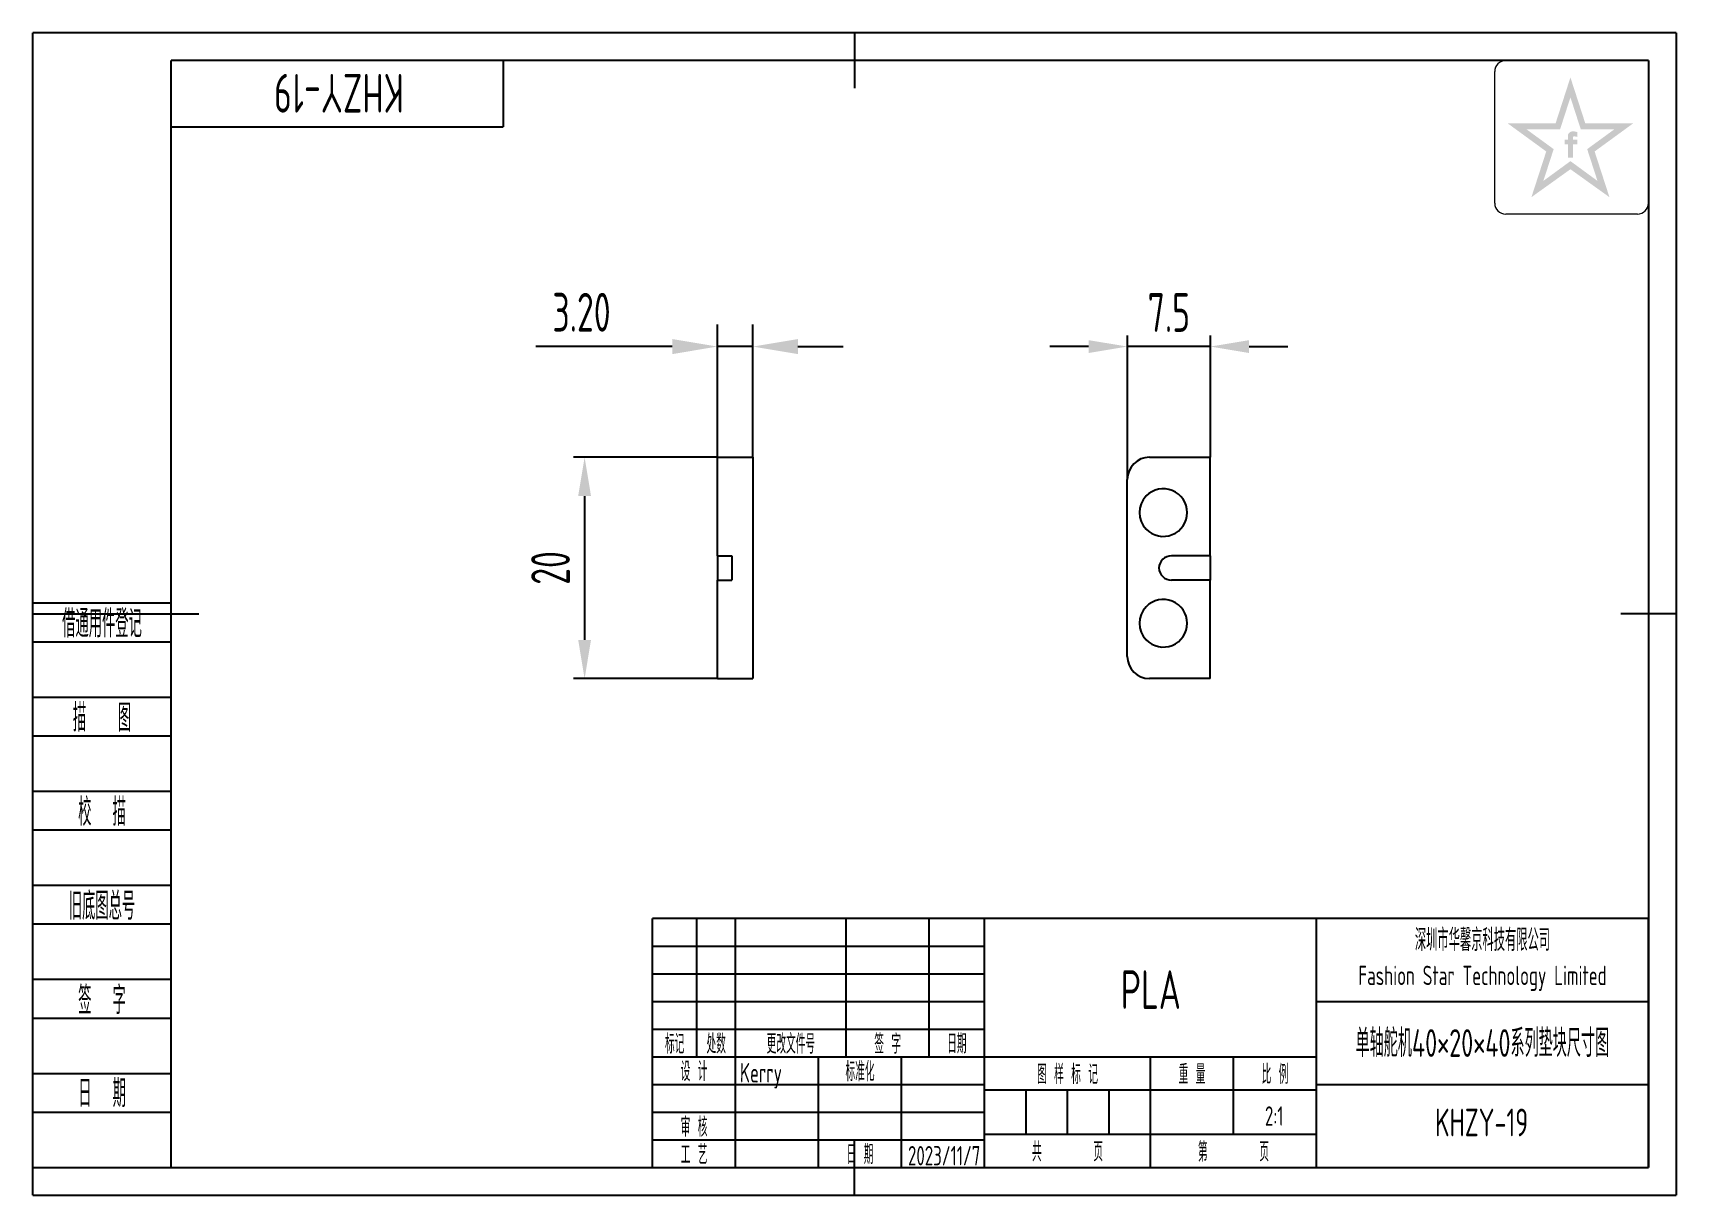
# Model space of a CAD drawing. Header units: inches. Extents: x -12 to 136, y -2 to 102.
import ezdxf
from ezdxf.enums import TextEntityAlignment as Align

# ---------------------------------------------------------------- set-up
doc = ezdxf.new("R2010")
doc.units = ezdxf.units.IN
doc.header["$LTSCALE"] = 0.5
doc.header["$MEASUREMENT"] = 0
for name, color, linetype in [('1轮廓实线层', 7, 'Continuous'), ('2细线层', 4, 'Continuous'), ('6文字层', 3, 'Continuous'), ('7标注层', 4, 'Continuous'), ('图框层', 7, 'Continuous')]:
    doc.layers.add(name, color=color, linetype=linetype)
doc.styles.add('PC_TEXTSTYLE', font='ISOCP.SHX', dxfattribs={"width": 0.707, "bigfont": 'GBCBIG.SHX'})
doc.styles.add('PC_TEXTSTYLE4', font='ISOCP.SHX', dxfattribs={"width": 0.707, "bigfont": 'GBCBIG.SHX'})
doc.dimstyles.new('GB_LINEAR', dxfattribs={"dimtxt": 3.5, "dimasz": 3.5, "dimexe": 1, "dimexo": 0, "dimgap": 1.5, "dimtad": 1, "dimdsep": 46, "dimtxsty": 'PC_TEXTSTYLE', "dimcen": 0, "dimclrd": 256, "dimclrt": 3, "dimadec": 0, "dimazin": 2, "dimtp": 0.1, "dimtm": 0.1, "dimtfac": 0.71, "dimtdec": 3, "dimtmove": 0, "dimatfit": 3, "dimfxl": 1, "dimtfill": 1, "dimarcsym": 0})

# ---------------------------------------------------------------- blocks, each defined once
blk = doc.blocks.new('*D13')
at = {"layer": '7标注层', "color": 0, "lineweight": -2}
for p, q in [((49.36, 64.16), (49.36, 76.16)), ((52.56, 64.16), (52.56, 76.16))]:
    blk.add_line(p, q, dxfattribs=at)
at = {"layer": '7标注层', "lineweight": -2}
for p, q in [((45.28, 74.16), (32.95, 74.16)), ((52.56, 74.16), (49.36, 74.16)), ((56.64, 74.16), (60.72, 74.16))]:
    blk.add_line(p, q, dxfattribs=at)
at = {"layer": '7标注层'}
for points in [[(45.28, 73.48), (45.28, 74.84), (49.36, 74.16)], [(56.64, 74.84), (56.64, 73.48), (52.56, 74.16)]]:
    blk.add_solid(points, dxfattribs=at)
at = {"layer": 'Defpoints', "color": 0}
for p in [(49.36, 74.16), (49.36, 64.16), (52.56, 64.16)]:
    blk.add_point(p, dxfattribs=at)
at = {"layer": '7标注层', "color": 3, "insert": (37.08, 77.26), "char_height": 3.5, "attachment_point": 5, "style": 'PC_TEXTSTYLE', "bg_fill": 3, "box_fill_scale": 1.25, "bg_fill_color": 257, "bg_fill_transparency": 0}
blk.add_mtext('3.20', dxfattribs=at)
blk = doc.blocks.new('*D14')
at = {"layer": '7标注层', "color": 0, "lineweight": -2}
for p, q in [((49.36, 64.16), (36.36, 64.16)), ((49.36, 44.16), (36.36, 44.16))]:
    blk.add_line(p, q, dxfattribs=at)
at = {"layer": '7标注层', "lineweight": -2}
blk.add_line((37.36, 60.66), (37.36, 47.66), dxfattribs=at)
at = {"layer": '7标注层'}
for points in [[(37.94, 60.66), (36.78, 60.66), (37.36, 64.16)], [(36.78, 47.66), (37.94, 47.66), (37.36, 44.16)]]:
    blk.add_solid(points, dxfattribs=at)
at = {"layer": 'Defpoints', "color": 0}
for p in [(49.36, 64.16), (37.36, 44.16), (49.36, 44.16)]:
    blk.add_point(p, dxfattribs=at)
at = {"layer": '7标注层', "color": 3, "insert": (34.28, 54.16), "char_height": 3.5, "attachment_point": 5, "rotation": 90, "style": 'PC_TEXTSTYLE', "bg_fill": 3, "box_fill_scale": 1.25, "bg_fill_color": 257, "bg_fill_transparency": 0}
blk.add_mtext('20', dxfattribs=at)
blk = doc.blocks.new('*D15')
at = {"layer": '7标注层', "color": 0, "lineweight": -2}
for p, q in [((86.41, 62.16), (86.41, 75.16)), ((93.91, 64.16), (93.91, 75.16))]:
    blk.add_line(p, q, dxfattribs=at)
at = {"layer": '7标注层', "lineweight": -2}
for p, q in [((82.91, 74.16), (79.41, 74.16)), ((93.91, 74.16), (86.41, 74.16)), ((97.41, 74.16), (100.91, 74.16))]:
    blk.add_line(p, q, dxfattribs=at)
at = {"layer": '7标注层'}
for points in [[(82.91, 73.58), (82.91, 74.74), (86.41, 74.16)], [(97.41, 74.74), (97.41, 73.58), (93.91, 74.16)]]:
    blk.add_solid(points, dxfattribs=at)
at = {"layer": 'Defpoints', "color": 0}
for p in [(86.41, 74.16), (93.91, 64.16), (86.41, 62.16)]:
    blk.add_point(p, dxfattribs=at)
at = {"layer": '7标注层', "color": 3, "insert": (90.16, 77.24), "char_height": 3.5, "attachment_point": 5, "style": 'PC_TEXTSTYLE', "bg_fill": 3, "box_fill_scale": 1.25, "bg_fill_color": 257, "bg_fill_transparency": 0}
blk.add_mtext('7.5', dxfattribs=at)
blk = doc.blocks.new('ZwmFrameMain_A4^_^无分区图框^_^landscape')
at = {"layer": '1轮廓实线层'}
for p, q in [((123.5, 205), (123.5, 195)), ((0, 0), (0, 200)), ((267, 200), (0, 200)), ((267, 200), (267, 0)), ((-25, 100), (5, 100)), ((272, 100), (262, 100)), ((123.5, -5), (123.5, 5)), ((0, 0), (267, 0))]:
    blk.add_line(p, q, dxfattribs=at)
at = {"layer": '2细线层'}
for p, q in [((-25, -5), (-25, 205)), ((272, 205), (-25, 205)), ((272, 205), (272, -5)), ((-25, -5), (272, -5))]:
    blk.add_line(p, q, dxfattribs=at)
blk = doc.blocks.new('ZwmFrameMain_标题栏1')
at = {"layer": '1轮廓实线层'}
for p, q in [((-180, 0), (-180, 45)), ((0, 45), (-180, 45)), ((-172, 20), (-172, 45)), ((-165, 20), (-165, 45)), ((-145, 20), (-145, 45)), ((-130, 20), (-130, 45)), ((-120, 0), (-120, 45)), ((0, 0), (0, 45)), ((-60, 30), (0, 30)), ((-180, 20), (-60, 20)), ((-165, 0), (-165, 20)), ((-150, 0), (-150, 20)), ((-135, 0), (-135, 20)), ((-60, 15), (0, 15)), ((-180, 0), (0, 0))]:
    blk.add_line(p, q, dxfattribs=at)
at = {"layer": '1轮廓实线层', "color": 7}
for p, q in [((-60, 0), (-60, 45)), ((-180, 25), (-120, 25))]:
    blk.add_line(p, q, dxfattribs=at)
at = {"layer": '2细线层'}
for p, q in [((-180, 40), (-120, 40)), ((-180, 35), (-120, 35)), ((-180, 30), (-120, 30)), ((-90, 0), (-90, 20)), ((-75, 6), (-75, 20)), ((-180, 15), (-120, 15)), ((-120, 14), (-60, 14)), ((-112.5, 6), (-112.5, 14)), ((-105, 6), (-105, 14)), ((-97.5, 6), (-97.5, 14)), ((-180, 10), (-120, 10)), ((-120, 6), (-60, 6)), ((-180, 5), (-120, 5))]:
    blk.add_line(p, q, dxfattribs=at)
at = {"layer": '6文字层', "style": 'PC_TEXTSTYLE', "width": 0.667}
for s, p in [('标记', (-176, 22.5)), ('处数', (-168.5, 22.5)), (' 更改文件号 ', (-155, 22.5)), (' 签 字 ', (-137.5, 22.5)), (' 日期 ', (-125, 22.5)), (' 设 计 ', (-172.5, 17.51)), (' 标准化 ', (-142.5, 17.51)), (' 图 样 标 记 ', (-105, 17)), (' 重 量 ', (-82.5, 17)), (' 比 例 ', (-67.5, 17)), (' 审 核 ', (-172.5, 7.5)), (' 工 艺 ', (-172.5, 2.5)), (' 日 期 ', (-142.5, 2.5)), ('共       页', (-105, 3)), ('第       页', (-75, 3))]:
    blk.add_text(s, height=3.5, dxfattribs=at).set_placement(p, align=Align.MIDDLE)
at = {"layer": '6文字层', "style": 'PC_TEXTSTYLE', "flags": 8}
for tag, height, width, p, p2 in [('企业名称', 5, 3.445461, (-54.29, 34.82), (-5.27, 34.82)), ('产品名称或材料标记', 7, 1.034456, (-113.46, 28.64), (-66.42, 28.64)), ('图样名称', 5, 3.480264, (-54.79, 19.98), (-5.27, 19.98)), ('标准化', 3.5, 1.756036, (-133.83, 15.37), (-120.75, 15.37)), ('审核', 3.5, 2.723972, (-163.99, 5.37), (-150.63, 5.37)), ('重量', 3.5, 2.448074, (-88.46, 7.54), (-76.55, 7.54)), ('比例', 3.5, 2.367734, (-73.35, 7.54), (-61.93, 7.54)), ('图样代号', 5, 3.489916, (-54.79, 5.63), (-5.52, 5.63)), ('工艺', 3.5, 2.851598, (-164.21, 0.37), (-150.89, 0.37)), ('日期', 3.5, 2.733185, (-133.83, 0.37), (-120.75, 0.37)), ('共几页', 3.5, 0.953151, (-108.58, 1.48), (-101.56, 1.48))]:
    blk.add_attdef(tag, text='', height=height, dxfattribs=dict(at, width=width)).set_placement(p, p2, align=Align.FIT)
at = {"layer": '6文字层', "style": 'PC_TEXTSTYLE', "width": 9.901758, "flags": 8}
blk.add_attdef('设计', text='', height=3.5, rotation=359.5768, dxfattribs=at).set_placement((-164.23, 15.37), (-150.37, 15.27), align=Align.FIT)
at = {"layer": '6文字层', "color": 3, "style": 'PC_TEXTSTYLE', "width": 0.96618, "flags": 8}
blk.add_attdef('第几页', text='', height=3.5, dxfattribs=at).set_placement((-78.29, 1.5), (-71.16, 1.5), align=Align.FIT)
at = {"layer": '6文字层', "color": 0, "style": 'PC_TEXTSTYLE', "width": 0.715273, "flags": 8}
blk.add_attdef('图纸张数', text='', height=3.5, dxfattribs=at).set_placement((-2.66, -3.87), (4.46, -3.87), align=Align.FIT)
blk = doc.blocks.new('ZwmFrameMain_图样代号')
at = {"layer": '2细线层', "linetype": 'Continuous'}
for p in [(60, 0), (0, -12)]:
    blk.add_line(p, (60, -12), dxfattribs=at)
at = {"layer": '6文字层', "style": 'PC_TEXTSTYLE', "width": 2.827942}
blk.add_attdef('图样代号', text='', height=7, rotation=180, dxfattribs=at).set_placement((58.24, -2.4), (2.35, -2.4), align=Align.FIT)
blk = doc.blocks.new('ZwmFrameMain_附加栏')
at = {"layer": '2细线层'}
for p, q in [((-25, 102), (0, 102)), ((-25, 95), (0, 95)), ((-25, 85), (0, 85)), ((-25, 78), (0, 78)), ((-25, 68), (0, 68)), ((-25, 61), (0, 61)), ((-25, 51), (0, 51)), ((-25, 44), (0, 44)), ((-25, 34), (0, 34)), ((-25, 27), (0, 27)), ((-25, 17), (0, 17)), ((-25, 10), (0, 10)), ((-25, 0), (0, 0))]:
    blk.add_line(p, q, dxfattribs=at)
at = {"layer": '6文字层', "color": 3, "style": 'PC_TEXTSTYLE'}
for s, width, p in [('借通用件登记', 0.667, (-12.5, 98.5)), ('描   图', 0.6667, (-12.5, 81.5)), ('校  描', 0.667, (-12.5, 64.5)), ('旧底图总号', 0.667, (-12.5, 47.5)), ('签  字', 0.667, (-12.5, 30.5)), ('日  期', 0.667, (-12.49, 13.6))]:
    blk.add_text(s, height=5, dxfattribs=dict(at, width=width)).set_placement(p, align=Align.MIDDLE)
at = {"layer": '6文字层', "style": 'PC_TEXTSTYLE'}
for tag, width, p, p2 in [('借通用件登记', 0.671328, (-23.44, 86.36), (-1.25, 86.36)), ('描图', 2.120922, (-23.44, 69.36), (-1.25, 69.36)), ('校图', 2.149976, (-23.75, 52.06), (-1.25, 52.06)), ('旧底图总号', 0.761452, (-22.84, 35.67), (-1.86, 35.67)), ('签字', 2.026939, (-23.14, 18.37), (-1.56, 18.37)), ('日期', 1.89999, (-22.84, 1.37), (-2.17, 1.37))]:
    blk.add_attdef(tag, text='', height=5, dxfattribs=dict(at, width=width)).set_placement(p, p2, align=Align.FIT)

msp = doc.modelspace()

# ---------------------------------------------------------------- hatches: boundary and pattern name
at = {"layer": '6文字层', "lineweight": 5}
h = msp.add_hatch(color=2, dxfattribs=at)
edge = h.paths.add_edge_path(flags=0)
edge.add_line((126.672, 92.419), (127.067, 92.419))
edge.add_line((127.067, 92.419), (127.067, 92.845))
edge.add_line((127.067, 92.845), (126.676, 92.845))
edge.add_line((126.676, 92.845), (126.676, 93.053))
edge.add_spline(control_points=[(126.676, 93.053), (126.676, 93.078), (126.675, 93.174), (126.864, 93.144), (126.982, 93.127), (127.049, 93.11), (127.077, 93.102)], knot_values=[0, 0, 0, 0, 1.4943482, 5.8188355, 8.4876202, 10.3632598, 10.3632598, 10.3632598, 10.3632598], degree=3, periodic=0)
edge.add_line((127.077, 93.102), (127.077, 93.539))
edge.add_spline(control_points=[(127.077, 93.539), (127.005, 93.556), (126.832, 93.597), (126.584, 93.618), (126.355, 93.514), (126.239, 93.37), (126.22, 93.26), (126.214, 93.229)], knot_values=[0, 0, 0, 0, 4.9341397, 11.9452686, 16.0265909, 21.3569295, 23.4510995, 23.4510995, 23.4510995, 23.4510995], degree=3, periodic=0)
edge.add_line((126.214, 93.229), (126.214, 92.845))
edge.add_line((126.214, 92.845), (125.928, 92.845))
edge.add_line((125.928, 92.845), (125.928, 92.419))
edge.add_line((125.928, 92.419), (126.217, 92.419))
edge.add_line((126.217, 92.419), (126.217, 91.229))
edge.add_line((126.217, 91.229), (126.672, 91.229))
edge.add_line((126.672, 91.229), (126.672, 92.419))
h.paths.add_polyline_path([(132.128, 94.333), (127.788, 94.333), (126.448, 98.473), (125.108, 94.333), (120.768, 94.333), (124.262, 91.785), (122.922, 87.656), (126.448, 90.181), (129.974, 87.656), (128.634, 91.785)])
h.paths.add_polyline_path([(127.961, 91.997), (128.894, 89.124), (126.448, 90.914), (124.002, 89.124), (124.934, 91.997), (122.481, 93.786), (125.512, 93.786), (126.448, 96.673), (127.383, 93.786), (130.415, 93.786)], flags=16)

# ---------------------------------------------------------------- linework, layer by layer
at = {"color": 7, "linetype": 'Continuous', "lineweight": 25}
for p, q in [((49.361, 55.261), (49.361, 64.161)), ((49.361, 64.161), (52.561, 64.161)), ((52.561, 64.161), (52.561, 44.161)), ((88.405, 64.161), (93.905, 64.161)), ((93.905, 55.261), (93.905, 64.161)), ((86.405, 60.661), (86.405, 62.161)), ((86.405, 57.661), (86.405, 60.661)), ((86.405, 50.661), (86.405, 57.661)), ((49.361, 55.261), (50.661, 55.261)), ((49.361, 55.261), (49.361, 54.161)), ((50.661, 55.261), (50.661, 53.061)), ((93.905, 55.261), (90.405, 55.261)), ((93.905, 55.261), (93.905, 53.061)), ((49.361, 54.161), (49.361, 53.061)), ((49.361, 44.161), (49.361, 53.061)), ((49.361, 53.061), (50.661, 53.061)), ((93.905, 53.061), (90.405, 53.061)), ((93.905, 44.161), (93.905, 53.061)), ((86.405, 47.661), (86.405, 50.661)), ((86.405, 46.161), (86.405, 47.661)), ((49.361, 44.161), (52.561, 44.161)), ((93.905, 44.161), (88.405, 44.161))]:
    msp.add_line(p, q, dxfattribs=at)
for centre, radius, start, end in [((88.405, 62.161), 2, 90, 180), ((89.655, 59.161), 2.15, 224.24072, 135.75928), ((89.655, 59.161), 2.15, 135.75928, 224.24072), ((90.405, 54.111), 1.15, 90, 177.50809), ((90.405, 54.211), 1.15, 182.49191, 270), ((89.655, 49.161), 2.15, 135.75928, 224.24072), ((89.655, 49.161), 2.15, 224.24072, 135.75928), ((88.405, 46.161), 2, 180, 270)]:
    msp.add_arc(centre, radius, start, end, dxfattribs=at)
at = {"layer": '6文字层', "color": 212, "lineweight": 5}
for p, q in [((120.607, 100), (133.5, 100)), ((133.5, 100), (133.5, 87.117)), ((119.61, 87.117), (119.61, 99.003)), ((132.503, 86.12), (120.607, 86.12))]:
    msp.add_line(p, q, dxfattribs=at)
for centre, start, end in [((120.607, 99.003), 90, 180), ((120.607, 87.117), 180, 270), ((132.503, 87.117), 270, 0)]:
    msp.add_arc(centre, 0.997, start, end, dxfattribs=at)

# ---------------------------------------------------------------- block references
at = {"layer": '图框层'}
ref = msp.add_blockref('ZwmFrameMain_图样代号', (0, 100), dxfattribs=dict(at, xscale=0.5, yscale=0.5, zscale=0.5))
ref.add_attrib('图样代号', 'KHZY-19', dxfattribs={"layer": '6文字层', "height": 3.5, "rotation": 180, "style": 'PC_TEXTSTYLE', "width": 0.707}).set_placement((15.146, 98.798), align=Align.CENTER)
at = {"layer": '图框层', "xscale": 0.5, "yscale": 0.5, "zscale": 0.5}
msp.add_blockref('ZwmFrameMain_附加栏', (0, 0), dxfattribs=at)
at = {"layer": '图框层'}
ref = msp.add_blockref('ZwmFrameMain_标题栏1', (133.5, 0), dxfattribs=dict(at, xscale=0.5, yscale=0.5, zscale=0.5))
ref.add_attrib('产品名称或材料标记', 'PLA', dxfattribs={"layer": '6文字层', "height": 3.5, "style": 'PC_TEXTSTYLE', "width": 0.707}).set_placement((88.529, 14.318), align=Align.CENTER)
ref.add_attrib('设计', 'Kerry', (51.386, 7.686), dxfattribs={"layer": '6文字层', "height": 1.75, "rotation": 359.57685, "style": 'PC_TEXTSTYLE', "width": 0.707})
ref.add_attrib('日期', '2023/11/7', dxfattribs={"layer": '6文字层', "height": 1.75, "style": 'PC_TEXTSTYLE', "width": 0.650093}).set_placement((66.583, 0.186), (73.124, 0.186), align=Align.FIT)
ref.add_attrib('图样名称', '单轴舵机40×20×40系列垫块尺寸图', dxfattribs={"layer": '6文字层', "height": 2.5, "style": 'PC_TEXTSTYLE', "width": 0.707}).set_placement((118.487, 9.989), align=Align.CENTER)
ref.add_attrib('图样代号', 'KHZY-19', dxfattribs={"layer": '6文字层', "height": 2.5, "style": 'PC_TEXTSTYLE', "width": 0.707}).set_placement((118.425, 2.815), align=Align.CENTER)
ref.add_attrib('比例', '2:1', dxfattribs={"layer": '6文字层', "height": 1.75, "style": 'PC_TEXTSTYLE', "width": 0.707}).set_placement((99.679, 3.771), align=Align.CENTER)

# ---------------------------------------------------------------- texts
at = {"layer": '6文字层', "insert": (118.5, 18.75), "char_height": 1.75, "width": 30, "attachment_point": 5, "style": 'PC_TEXTSTYLE4'}
msp.add_mtext('{\\H1.142857x;深圳市华馨京科技有限公司}\\P\\pxsm1,qc;Fashion Star Technology Limited', dxfattribs=at)

# ---------------------------------------------------------------- next in the draw order: dimensions: what is measured, and where the dimension line sits
at = {"layer": '7标注层'}
for base, p1, p2, override, picture, middle in [((49.361, 74.161), (52.561, 64.161), (49.361, 64.161), {"dimscale": 1, "dimtxt": 3.5, "dimasz": 4.08, "dimexe": 2, "dimexo": 0, "dimgap": 1.524, "dimtad": 1, "dimjust": 0, "dimtih": 1, "dimtoh": 1, "dimdec": 2, "dimlfac": 1, "dimzin": 0, "dimse1": 0, "dimse2": 0, "dimsd1": 0, "dimsd2": 0, "dimclrd": 256, "dimclre": 0, "dimadec": 2, "dimtofl": 1, "dimtvp": 0.1, "dimtzin": 0}, '*D13', (37.077, 77.261)), ((86.405, 74.161), (93.905, 64.161), (86.405, 62.161), {"dimscale": 1, "dimgap": 1.5, "dimtad": 1, "dimjust": 0, "dimdec": 2, "dimlfac": 1, "dimse1": 0, "dimse2": 0, "dimsd1": 0, "dimsd2": 0, "dimclrd": 256, "dimclre": 0, "dimtofl": 1, "dimtvp": 0.1}, '*D15', (90.155, 77.236))]:
    dim = msp.add_linear_dim(base=base, p1=p1, p2=p2, dimstyle='GB_LINEAR', override=override, dxfattribs=at)
    dim.commit()
    dim.dimension.update_dxf_attribs({"geometry": picture, "text_midpoint": middle})

# ---------------------------------------------------------------- next in the draw order: dimensions: what is measured, and where the dimension line sits
dim = msp.add_linear_dim(base=(37.361, 44.161), p1=(49.361, 64.161), p2=(49.361, 44.161), angle=90, dimstyle='GB_LINEAR', override={"dimscale": 1, "dimgap": 1.5, "dimtad": 1, "dimjust": 0, "dimdec": 2, "dimlfac": 1, "dimse1": 0, "dimse2": 0, "dimsd1": 0, "dimsd2": 0, "dimclrd": 256, "dimclre": 0, "dimtofl": 1, "dimtvp": 0.1}, dxfattribs=at)
dim.commit()
dim.dimension.update_dxf_attribs({"geometry": '*D14', "text_midpoint": (34.284, 54.161)})

# ---------------------------------------------------------------- next in the draw order: block references
at = {"layer": '图框层', "xscale": 0.5, "yscale": 0.5, "zscale": 0.5}
msp.add_blockref('ZwmFrameMain_A4^_^无分区图框^_^landscape', (0, 0), dxfattribs=at)

doc.saveas('drawing.dxf')
